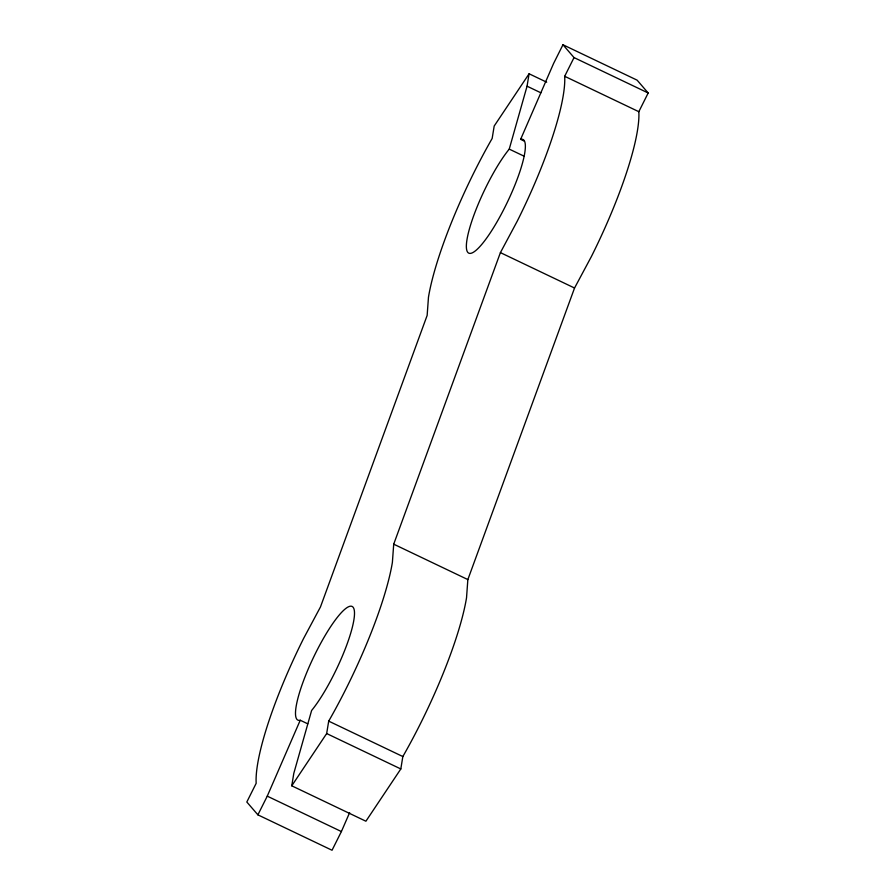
<?xml version="1.0" encoding="UTF-8"?>
<svg xmlns="http://www.w3.org/2000/svg" width="895" height="895" viewBox="0 0 895 895"><rect width="100%" height="100%" fill="white"/><g stroke="black" fill="none" stroke-linecap="round" stroke-linejoin="round"><path stroke-width="1.34" d="M562.955 44.75L574.031 57.582L564.678 76.288A146.914 30.117 -64.5 0 1 517.288 221.076L500.406 252.614L393.71 544.171L392.39 562.373A146.914 30.117 -64.5 0 1 328.7 721.135L326.664 733.553L291.77 785.81L365.91 821.218L400.815 768.962L402.839 756.543A146.914 30.117 -64.5 0 0 466.53 597.782L467.85 579.58L574.545 288.022L591.427 256.485A146.914 30.117 -64.5 0 0 638.829 111.696L648.181 92.99L637.106 80.158L562.955 44.75L553.602 63.444L520.621 139.351A62.963 12.91 -64.5 0 1 502.576 211.757A62.963 12.91 -64.5 0 1 466.575 242.623A62.963 12.91 -64.5 0 1 509.244 149.107L527.054 86.2L529.09 73.782L546.677 82.183M291.77 785.81L293.795 773.392L311.617 710.485A62.963 12.91 -64.5 0 0 354.286 616.968A62.963 12.91 -64.5 0 0 318.284 647.835A62.963 12.91 -64.5 0 0 300.239 720.24L267.258 796.147L257.894 814.842L332.045 850.25L341.398 831.556L349.643 812.582M529.09 73.782L494.185 126.038L492.16 138.457A146.914 30.117 -64.5 0 0 428.47 297.218L427.15 315.42L320.455 606.978L303.573 638.515A146.914 30.117 -64.5 0 0 256.171 783.304L246.819 802.009L257.894 814.842M574.031 57.582L648.181 92.99M564.678 76.288L638.829 111.696M527.054 86.2L540.882 92.8M520.621 139.351L524.392 141.153M509.244 149.107L524.325 156.301M500.406 252.614L574.545 288.022M393.71 544.171L467.85 579.58M328.7 721.135L402.839 756.543M300.239 720.24L307.779 723.842M326.664 733.553L400.815 768.962M267.258 796.147L341.398 831.556"/></g></svg>
